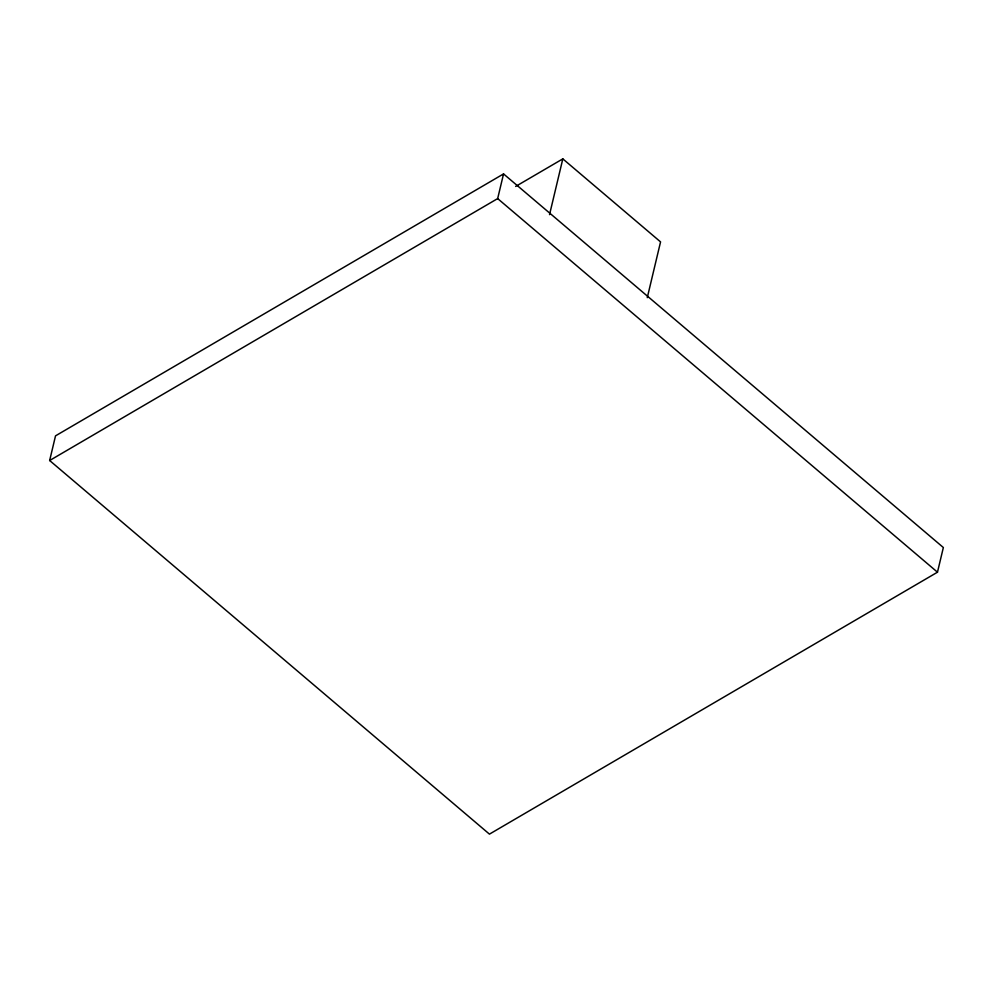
<?xml version="1.0" encoding="UTF-8"?>
<svg xmlns="http://www.w3.org/2000/svg" width="993" height="993" viewBox="0 0 993 993"><rect width="100%" height="100%" fill="white"/><g stroke="black" fill="none" stroke-linecap="round" stroke-linejoin="round"><path stroke-width="1.49" d="M49.65 460.516L55.521 435.853L503.55 173.912L943.35 547.528L937.479 572.191L489.45 834.132L49.65 460.516L497.667 198.588L503.55 173.912M549.539 214.625L562.82 158.868L660.556 241.895L647.275 297.652M515.652 186.436L562.82 158.868M497.667 198.588L937.479 572.191"/></g></svg>
